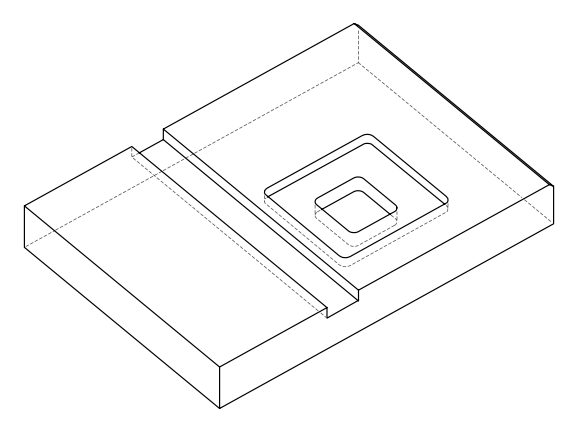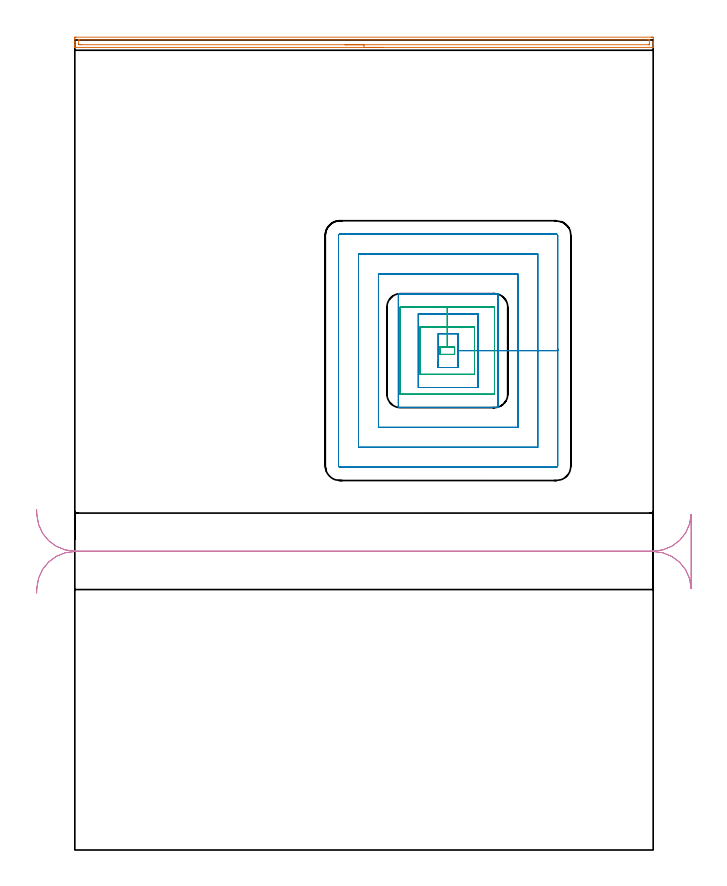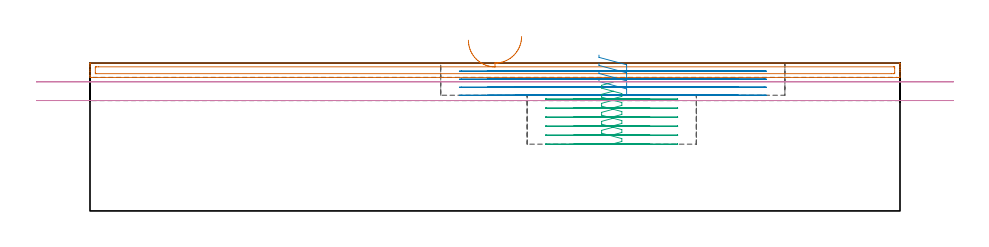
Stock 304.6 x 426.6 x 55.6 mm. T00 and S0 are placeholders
(PLAN: 4 operations, 2 tool changes, 26.5 min)
(1 AREA_MILL | FG_CHAMFER_SURFACE | UGT0205_001 | 5.06 min | 4441 mm3)
(2 MILL_RECTANGULAR_POCKET | POCKET_RECTANGULAR_STRAIGHT | UGT0201_103 | Follow Part, ap 3.5, ae 75% | 13.6 min | 213602 mm3)
(3 MILL_RECTANGULAR_POCKET_1 | POCKET_RECTANGULAR_STRAIGHT_1 | UGT0201_103 | Follow Part, ap 3.5, ae 75% | 4.73 min | 69456 mm3)
(4 MILL_RECTANGULAR_SLOT | SLOT_RECTANGULAR | UGT0201_019 | Follow Part, ap 10, ae 75% | 3.14 min | 172713 mm3)
(TOOL UGT0205_001 | Chamfer Mill 20 x 3 x 45 deg. | D20 FL50 Z2)
(TOOL UGT0201_103 | End Mill 14 mm | D14 FL19 Z2)
(TOOL UGT0201_019 | End mill 40 mm | D40 FL63 Z6)
(OP 1 AREA_MILL)
G17 G21 G94 G90
T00 M6
G54
G17 G0 G90 X162.3 Y422.7 S1061 M3
G43 Z65.6 H0
G94 G1 X162.262 Z64.728 F250.
X162.148 Z63.863
X161.959 Z63.012
X161.697 Z62.18
X161.363 Z61.374
X160.96 Z60.6
X160.492 Z59.864
X159.96 Z59.172
X159.371 Z58.529
X158.728 Z57.939
X158.036 Z57.408
X157.3 Z56.94
X156.526 Z56.537
X155.72 Z56.203
X154.888 Z55.941
X154.036 Z55.752
X153.172 Z55.638
X152.3 Z55.6
X0.158
X0.008 Y422.702 Z55.588
X0. Y422.717 Z55.574
Y423.045 Z55.254
Y423.449 Z54.85
Y424.074 Z54.221
Y425.27 Z53.027
Y425.842 Z52.452
Y427.324 Z50.971
X0.003 Y427.61 Z50.685
X0.009 Y428.091 Z50.205
X0.115 Y428.094 Z50.203
X0.604 Y428.1 Z50.2
X303.502
X303.996 Y428.099 Z50.201
X304.484 Y428.094 Z50.203
X304.591 Y428.091 Z50.205
X304.6 Y427.61 Z50.685
Y425.842 Z52.452
Y425.27 Z53.027
Y424.958 Z53.338
Y424.386 Z53.91
Y424.074 Z54.221
Y423.449 Z54.85
Y423.046 Z55.253
Y422.717 Z55.574
X304.592 Y422.702 Z55.588
X304.443 Y422.7 Z55.6
X152.3
Y424.114 Z54.186
X3.281
X2.388 Y424.115 Z54.185
X2.345 Y424.116 Z54.184
X2.01 Y424.134 Z54.166
X2.007 Y424.232 Z54.068
X2.001 Y424.457 Z53.843
X2. Y426.227 Z52.073
X2.004 Y426.612 Z51.688
X2.008 Y426.662 Z51.638
X2.012 Y426.68 Z51.62
X2.018 Y426.681 Z51.619
X2.069 Y426.684 Z51.616
X2.176 Y426.685 Z51.615
X2.388 Y426.686 Z51.614
X301.319
X302.212 Y426.685 Z51.616
X302.255 Y426.684
X302.59 Y426.667 Z51.633
X302.594 Y426.568 Z51.732
X302.599 Y426.343 Z51.957
X302.6 Y424.573 Z53.727
X302.596 Y424.188 Z54.112
X302.592 Y424.138 Z54.162
X302.588 Y424.12 Z54.18
X302.582 Y424.119 Z54.181
X302.531 Y424.116 Z54.184
X302.424 Y424.115 Z54.185
X302.212 Y424.114 Z54.186
X152.3
X151.428 Z54.224
X150.564 Z54.338
X149.712 Z54.527
X148.88 Z54.789
X148.074 Z55.123
X147.3 Z55.526
X146.564 Z55.994
X145.872 Z56.525
X145.229 Z57.115
X144.64 Z57.758
X144.108 Z58.45
X143.64 Z59.186
X143.237 Z59.96
X142.903 Z60.766
X142.641 Z61.598
X142.452 Z62.449
X142.338 Z63.314
X142.3 Z64.186
G0 Z65.6
M5
M2
(OP 2 MILL_RECTANGULAR_POCKET)
G17 G21 G94 G90
T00 M6
G54
G17 G0 G90 X191.4 Y257.286 S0 M3
G43 Z65.6 H0
Z58.6
G94 G1 Y254.1 Z57.746 F250.
X201.8 Z54.96
Y263. Z52.575
Y271.9 F500.
X191.4
Y254.1
X201.8
Y263.
X212.3
Y282.4
X180.9
Y243.6
X212.3
Y263.
X222.8
Y292.9
X170.4
Y233.1
X222.8
Y263.
X233.3
Y303.4
X159.9
Y222.6
X233.3
Y263.
X243.8
Y313.9
X149.4
Y212.1
X243.8
Y263.
X254.3
Y323.6
G3 X253.5 Y324.4 R0.8
G1 X139.7
G3 X138.9 Y323.6 R0.8
G1 Y202.4
G3 X139.7 Y201.6 R0.8
G1 X253.5
G3 X254.3 Y202.4 R0.8
G1 Y263.
Y264.
G0 X191.4 Y257.286 Z55.575
G1 Y254.1 Z54.721 F250.
X201.8 Z51.935
Y263. Z49.55
Y271.9 F500.
X191.4
Y254.1
X201.8
Y263.
X212.3
Y282.4
X180.9
Y243.6
X212.3
Y263.
X222.8
Y292.9
X170.4
Y233.1
X222.8
Y263.
X233.3
Y303.4
X159.9
Y222.6
X233.3
Y263.
X243.8
Y313.9
X149.4
Y212.1
X243.8
Y263.
X254.3
Y323.6
G3 X253.5 Y324.4 R0.8
G1 X139.7
G3 X138.9 Y323.6 R0.8
G1 Y202.4
G3 X139.7 Y201.6 R0.8
G1 X253.5
G3 X254.3 Y202.4 R0.8
G1 Y263.
Y264.
G0 X191.4 Y257.286 Z52.55
G1 Y254.1 Z51.696 F250.
X201.8 Z48.91
Y263. Z46.525
Y271.9 F500.
X191.4
Y254.1
X201.8
Y263.
X212.3
Y282.4
X180.9
Y243.6
X212.3
Y263.
X222.8
Y292.9
X170.4
Y233.1
X222.8
Y263.
X233.3
Y303.4
X159.9
Y222.6
X233.3
Y263.
X243.8
Y313.9
X149.4
Y212.1
X243.8
Y263.
X254.3
Y323.6
G3 X253.5 Y324.4 R0.8
G1 X139.7
G3 X138.9 Y323.6 R0.8
G1 Y202.4
G3 X139.7 Y201.6 R0.8
G1 X253.5
G3 X254.3 Y202.4 R0.8
G1 Y263.
Y264.
G0 X191.4 Y257.286 Z49.525
G1 Y254.1 Z48.671 F250.
X201.8 Z45.885
Y263. Z43.5
Y271.9 F500.
X191.4
Y254.1
X201.8
Y263.
X212.3
Y282.4
X180.9
Y243.6
X212.3
Y263.
X222.8
Y292.9
X170.4
Y233.1
X222.8
Y263.
X233.3
Y303.4
X159.9
Y222.6
X233.3
Y263.
X243.8
Y313.9
X149.4
Y212.1
X243.8
Y263.
X254.3
Y323.6
G3 X253.5 Y324.4 R0.8
G1 X139.7
G3 X138.9 Y323.6 R0.8
G1 Y202.4
G3 X139.7 Y201.6 R0.8
G1 X253.5
G3 X254.3 Y202.4 R0.8
G1 Y263.
Y264.
G0 Z65.6
M5
M2
(OP 3 MILL_RECTANGULAR_POCKET_1)
G17 G21 G94 G90
T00 M6
G54
G17 G0 G90 X196.844 Y265. S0 M3
G43 Z65.6 H0
Z48.433
G94 G1 X192.4 Z47.243 F250.
Y261. Z46.171
X200. Z44.134
Y265. Z43.063
X196.2 Z42.044
X192.4 F500.
Y261.
X200.
Y265.
X196.2
Y275.5
X181.9
Y250.5
X210.5
Y275.5
X196.2
Y286.
X171.5
X171.445 Y285.995
X171.405 Y285.955
X171.4 Y285.9
Y240.1
X171.405 Y240.045
X171.445 Y240.005
X171.5 Y240.
X220.9
X220.955 Y240.005
X220.995 Y240.045
X221. Y240.1
Y285.9
X220.995 Y285.955
X220.955 Y285.995
X220.9 Y286.
X196.2
X195.2
G0 X196.844 Y265. Z45.044
G1 X192.4 Z43.854 F250.
Y261. Z42.782
X200. Z40.746
Y265. Z39.674
X196.2 Z38.656
X192.4 F500.
Y261.
X200.
Y265.
X196.2
Y275.5
X181.9
Y250.5
X210.5
Y275.5
X196.2
Y286.
X171.5
X171.445 Y285.995
X171.405 Y285.955
X171.4 Y285.9
Y240.1
X171.405 Y240.045
X171.445 Y240.005
X171.5 Y240.
X220.9
X220.955 Y240.005
X220.995 Y240.045
X221. Y240.1
Y285.9
X220.995 Y285.955
X220.955 Y285.995
X220.9 Y286.
X196.2
X195.2
G0 X196.844 Y265. Z41.656
G1 X192.4 Z40.465 F250.
Y261. Z39.393
X200. Z37.357
Y265. Z36.285
X196.2 Z35.267
X192.4 F500.
Y261.
X200.
Y265.
X196.2
Y275.5
X181.9
Y250.5
X210.5
Y275.5
X196.2
Y286.
X171.5
X171.445 Y285.995
X171.405 Y285.955
X171.4 Y285.9
Y240.1
X171.405 Y240.045
X171.445 Y240.005
X171.5 Y240.
X220.9
X220.955 Y240.005
X220.995 Y240.045
X221. Y240.1
Y285.9
X220.995 Y285.955
X220.955 Y285.995
X220.9 Y286.
X196.2
X195.2
G0 X196.844 Y265. Z38.267
G1 X192.4 Z37.076 F250.
Y261. Z36.004
X200. Z33.968
Y265. Z32.896
X196.2 Z31.878
X192.4 F500.
Y261.
X200.
Y265.
X196.2
Y275.5
X181.9
Y250.5
X210.5
Y275.5
X196.2
Y286.
X171.5
X171.445 Y285.995
X171.405 Y285.955
X171.4 Y285.9
Y240.1
X171.405 Y240.045
X171.445 Y240.005
X171.5 Y240.
X220.9
X220.955 Y240.005
X220.995 Y240.045
X221. Y240.1
Y285.9
X220.995 Y285.955
X220.955 Y285.995
X220.9 Y286.
X196.2
X195.2
G0 X196.844 Y265. Z34.878
G1 X192.4 Z33.687 F250.
Y261. Z32.615
X200. Z30.579
Y265. Z29.507
X196.2 Z28.489
X192.4 F500.
Y261.
X200.
Y265.
X196.2
Y275.5
X181.9
Y250.5
X210.5
Y275.5
X196.2
Y286.
X171.5
X171.445 Y285.995
X171.405 Y285.955
X171.4 Y285.9
Y240.1
X171.405 Y240.045
X171.445 Y240.005
X171.5 Y240.
X220.9
X220.955 Y240.005
X220.995 Y240.045
X221. Y240.1
Y285.9
X220.995 Y285.955
X220.955 Y285.995
X220.9 Y286.
X196.2
X195.2
G0 X196.844 Y265. Z31.489
G1 X192.4 Z30.298 F250.
Y261. Z29.226
X200. Z27.19
Y265. Z26.118
X196.2 Z25.1
X192.4 F500.
Y261.
X200.
Y265.
X196.2
Y275.5
X181.9
Y250.5
X210.5
Y275.5
X196.2
Y286.
X171.5
X171.445 Y285.995
X171.405 Y285.955
X171.4 Y285.9
Y240.1
X171.405 Y240.045
X171.445 Y240.005
X171.5 Y240.
X220.9
X220.955 Y240.005
X220.995 Y240.045
X221. Y240.1
Y285.9
X220.995 Y285.955
X220.955 Y285.995
X220.9 Y286.
X196.2
X195.2
G0 Z65.6
M5
M2
(OP 4 MILL_RECTANGULAR_SLOT)
G17 G21 G94 G90
T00 M6
G54
G17 G0 G90 X-20.134 Y135.3 S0 M3
G43 Z65.6 H0
Z48.55
G94 G1 X-19.97 Y138.295 F250.
G2 X0. Y157.2 R20. F500.
G1 X304.6
G2 X324.59 Y137.832 R20.
G1 X324.6
Y176.768
X324.59
G2 X304.6 Y157.4 R20.
G1 X0.
G2 X-19.97 Y176.305 R20.
G1 X-20.134 Y179.3 F250.
G0 Y135.3 Z41.5
G1 X-19.97 Y138.295
G2 X0. Y157.2 R20. F500.
G1 X304.6
G2 X324.59 Y137.832 R20.
G1 X324.6
Y176.768
X324.59
G2 X304.6 Y157.4 R20.
G1 X0.
G2 X-19.97 Y176.305 R20.
G1 X-20.134 Y179.3 F250.
G0 Z65.6
M5
M2
